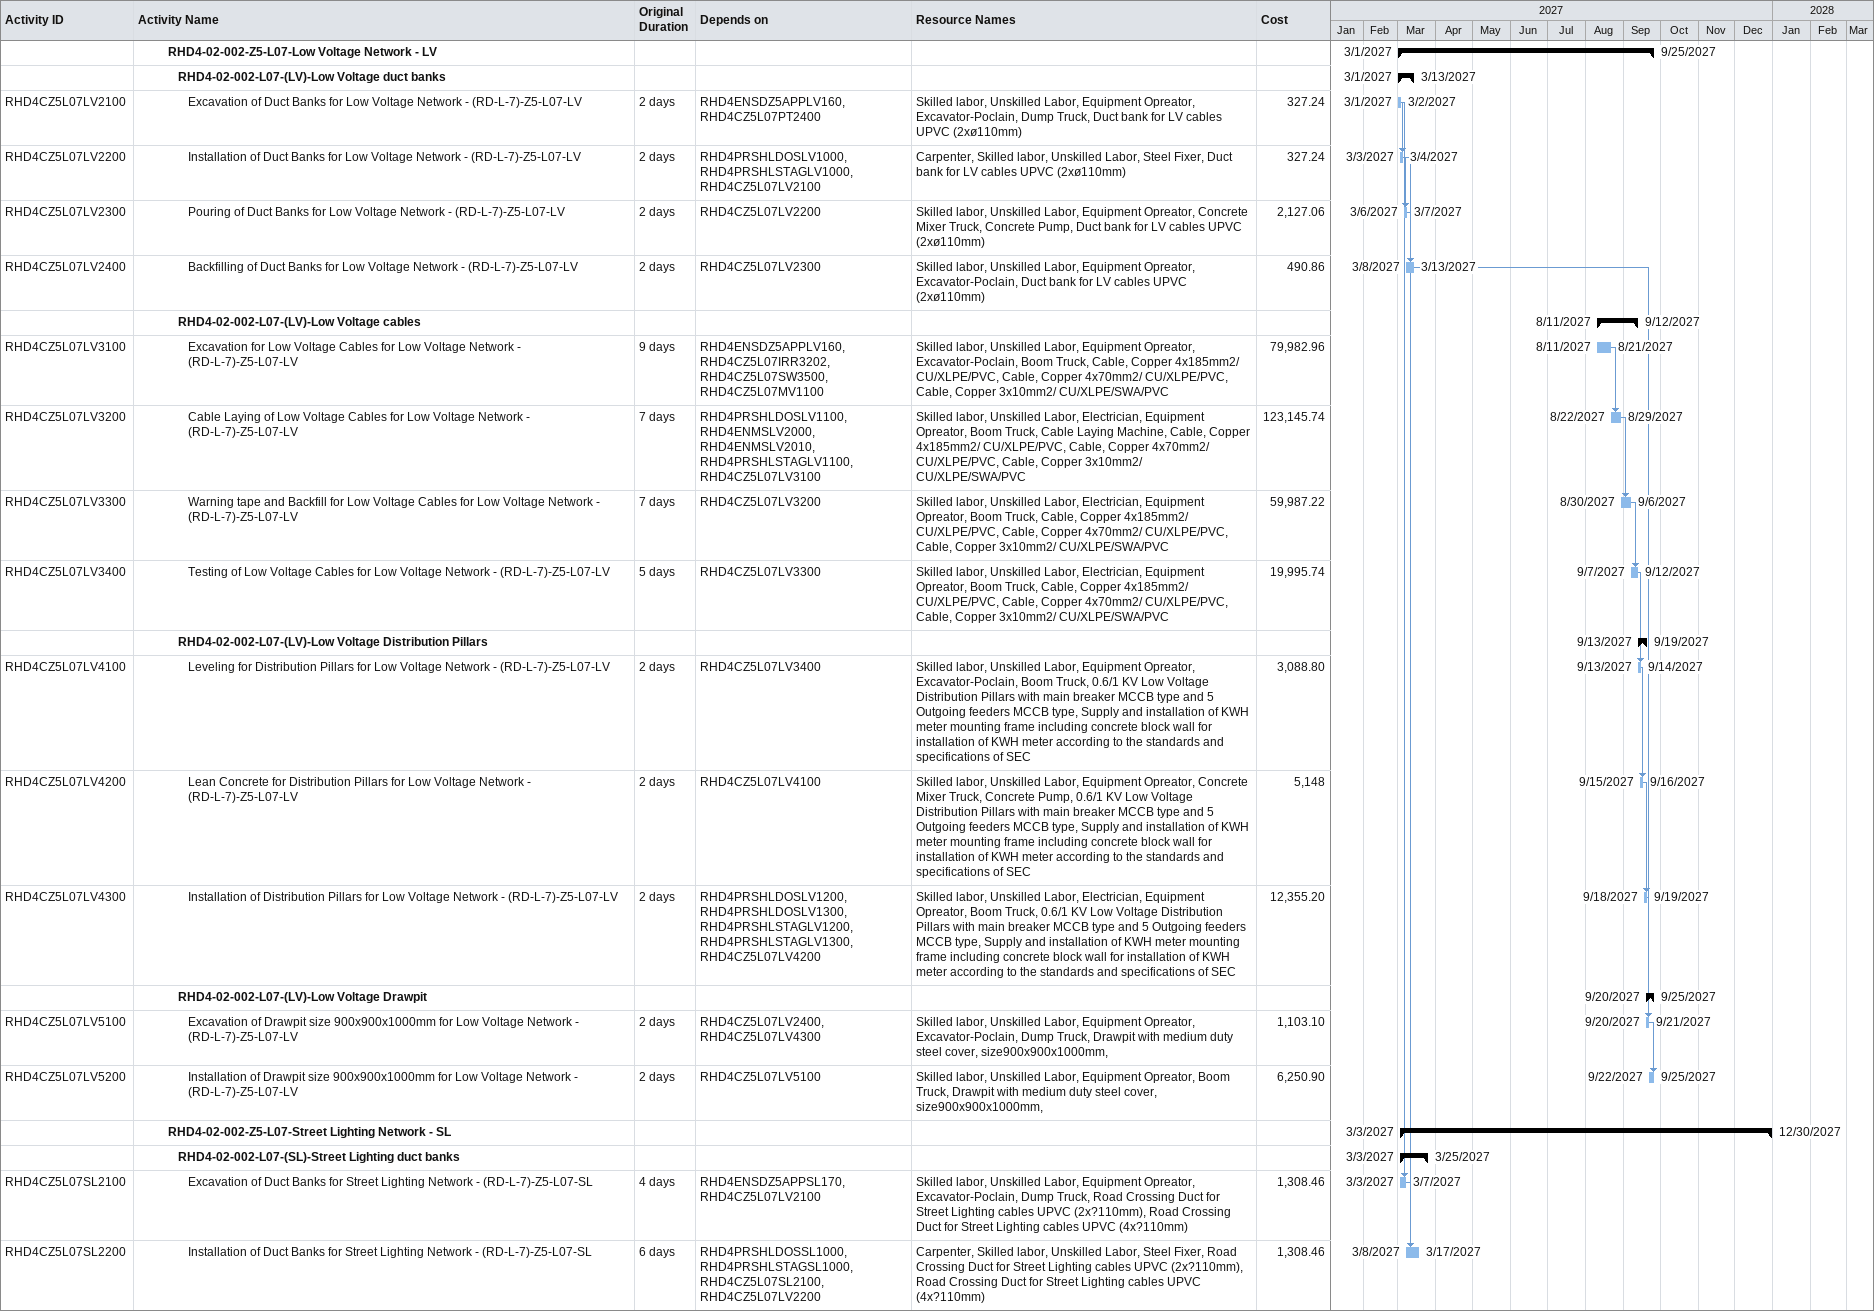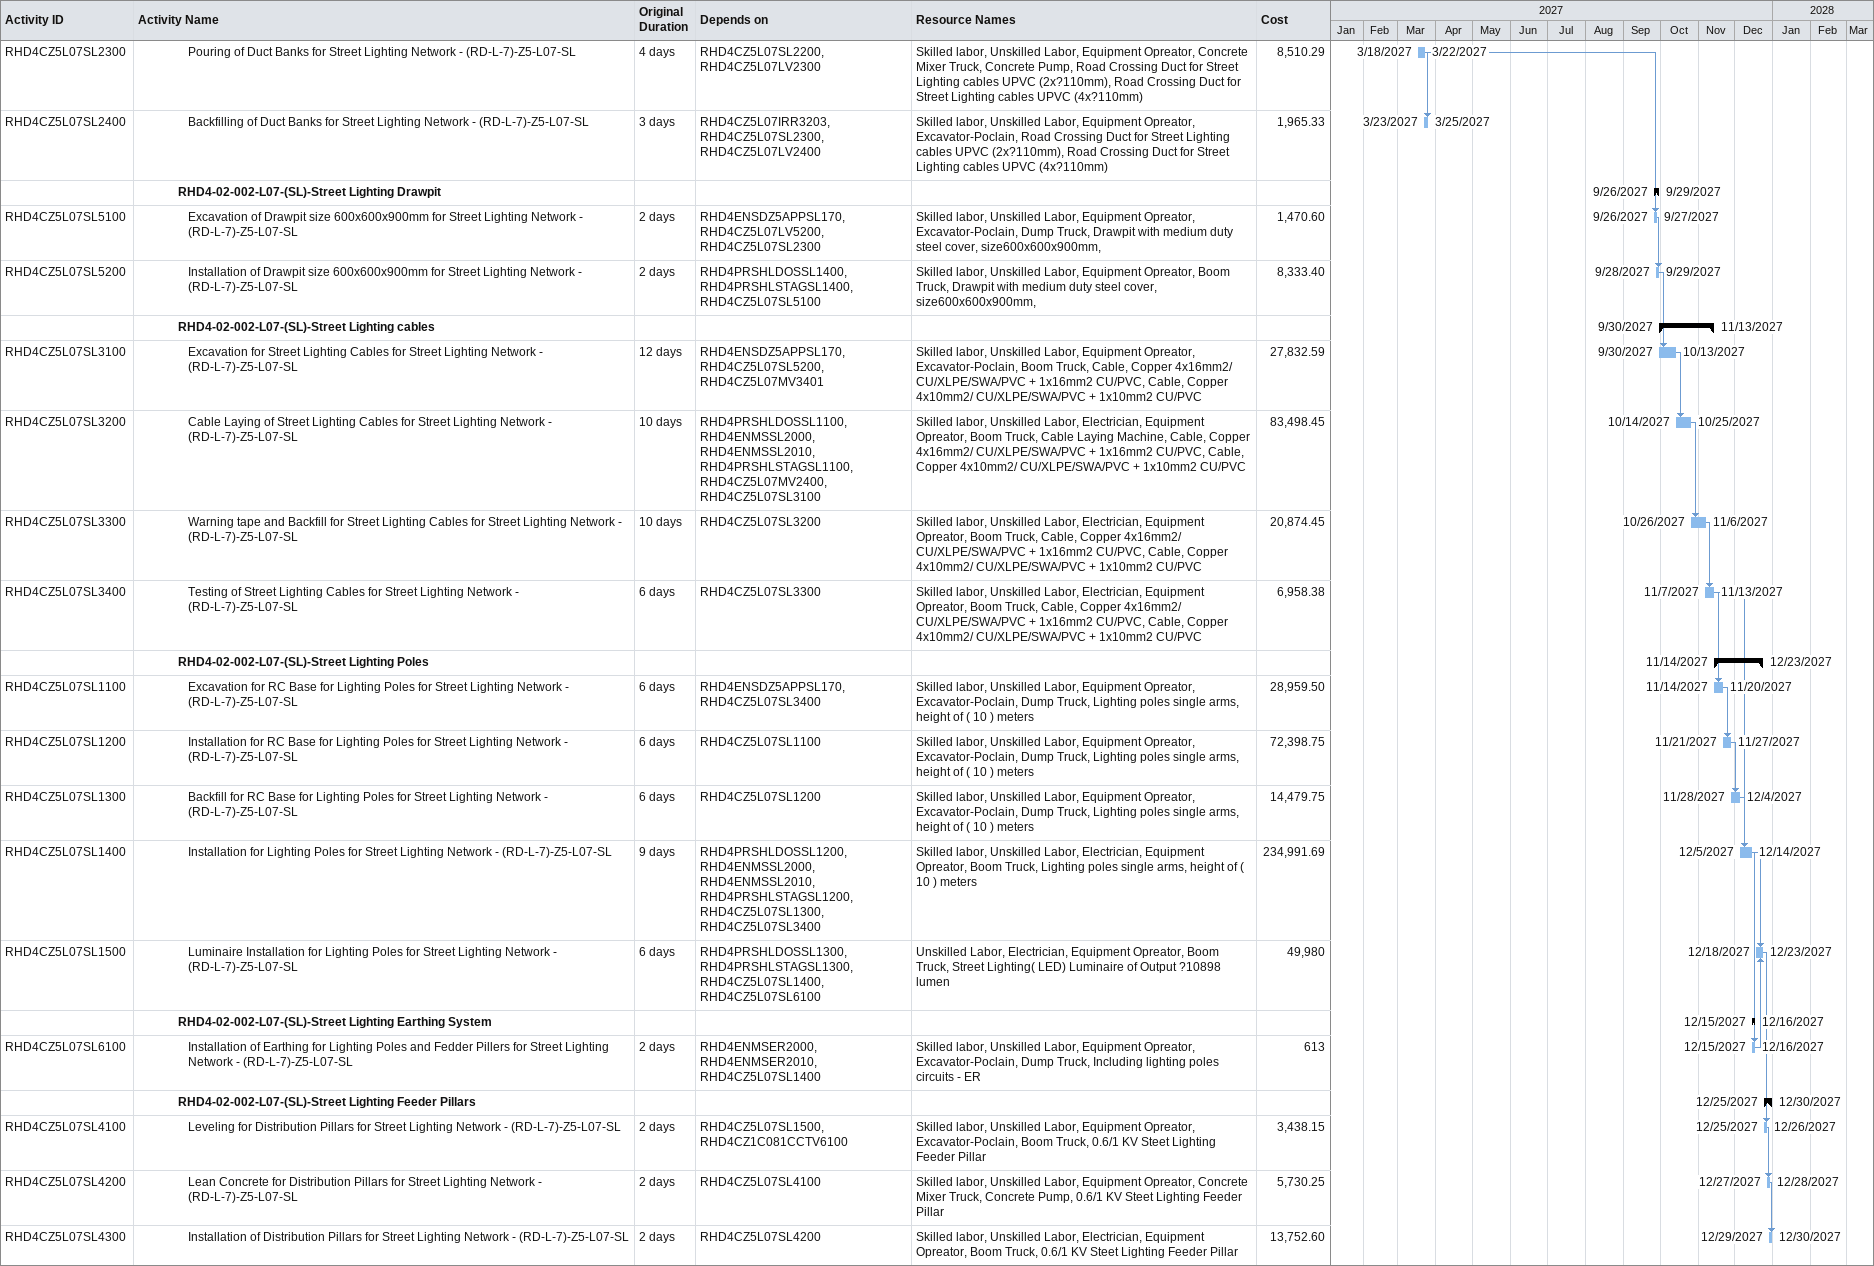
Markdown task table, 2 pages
| ID | Level | Task | Original duration | Start | Finish | Predecessors | Resources | Cost |
|---|---|---|---|---|---|---|---|---|
|  | 4 | **RHD4-02-002-Z5-L07-Low Voltage Network - LV** |  | 2027-03-01 | 2027-09-25 |  |  |  |
|  | 5 | **RHD4-02-002-L07-(LV)-Low Voltage duct banks** |  | 2027-03-01 | 2027-03-13 |  |  |  |
| RHD4CZ5L07LV2100 | 6 | Excavation of Duct Banks for Low Voltage Network - (RD-L-7)-Z5-L07-LV | 2d | 2027-03-01 | 2027-03-02 | RHD4ENSDZ5APPLV160, RHD4CZ5L07PT2400 | Skilled labor, Unskilled Labor, Equipment Opreator, Excavator-Poclain, Dump Truck, Duct bank for LV cables UPVC (2xø110mm) | 327.24 |
| RHD4CZ5L07LV2200 | 6 | Installation of Duct Banks for Low Voltage Network - (RD-L-7)-Z5-L07-LV | 2d | 2027-03-03 | 2027-03-04 | RHD4PRSHLDOSLV1000, RHD4PRSHLSTAGLV1000, RHD4CZ5L07LV2100 | Carpenter, Skilled labor, Unskilled Labor, Steel Fixer, Duct bank for LV cables UPVC (2xø110mm) | 327.24 |
| RHD4CZ5L07LV2300 | 6 | Pouring of Duct Banks for Low Voltage Network - (RD-L-7)-Z5-L07-LV | 2d | 2027-03-06 | 2027-03-07 | RHD4CZ5L07LV2200 | Skilled labor, Unskilled Labor, Equipment Opreator, Concrete Mixer Truck, Concrete Pump, Duct bank for LV cables UPVC (2xø110mm) | 2127.06 |
| RHD4CZ5L07LV2400 | 6 | Backfilling of Duct Banks for Low Voltage Network - (RD-L-7)-Z5-L07-LV | 2d | 2027-03-08 | 2027-03-13 | RHD4CZ5L07LV2300 | Skilled labor, Unskilled Labor, Equipment Opreator, Excavator-Poclain, Duct bank for LV cables UPVC (2xø110mm) | 490.86 |
|  | 5 | **RHD4-02-002-L07-(LV)-Low Voltage cables** |  | 2027-08-11 | 2027-09-12 |  |  |  |
| RHD4CZ5L07LV3100 | 6 | Excavation for Low Voltage Cables for Low Voltage Network - (RD-L-7)-Z5-L07-LV | 9d | 2027-08-11 | 2027-08-21 | RHD4ENSDZ5APPLV160, RHD4CZ5L07IRR3202, RHD4CZ5L07SW3500, RHD4CZ5L07MV1100 | Skilled labor, Unskilled Labor, Equipment Opreator, Excavator-Poclain, Boom Truck, Cable, Copper 4x185mm2/ CU/XLPE/PVC, Cable, Copper 4x70mm2/ CU/XLPE/PVC, Cable, Copper 3x10mm2/ CU/XLPE/SWA/PVC | 79982.96 |
| RHD4CZ5L07LV3200 | 6 | Cable Laying of Low Voltage Cables for Low Voltage Network - (RD-L-7)-Z5-L07-LV | 7d | 2027-08-22 | 2027-08-29 | RHD4PRSHLDOSLV1100, RHD4ENMSLV2000, RHD4ENMSLV2010, RHD4PRSHLSTAGLV1100, RHD4CZ5L07LV3100 | Skilled labor, Unskilled Labor, Electrician, Equipment Opreator, Boom Truck, Cable Laying Machine, Cable, Copper 4x185mm2/ CU/XLPE/PVC, Cable, Copper 4x70mm2/ CU/XLPE/PVC, Cable, Copper 3x10mm2/ CU/XLPE/SWA/PVC | 123145.74 |
| RHD4CZ5L07LV3300 | 6 | Warning tape and Backfill for Low Voltage Cables for Low Voltage Network - (RD-L-7)-Z5-L07-LV | 7d | 2027-08-30 | 2027-09-06 | RHD4CZ5L07LV3200 | Skilled labor, Unskilled Labor, Electrician, Equipment Opreator, Boom Truck, Cable, Copper 4x185mm2/ CU/XLPE/PVC, Cable, Copper 4x70mm2/ CU/XLPE/PVC, Cable, Copper 3x10mm2/ CU/XLPE/SWA/PVC | 59987.22 |
| RHD4CZ5L07LV3400 | 6 | Testing of Low Voltage Cables for Low Voltage Network - (RD-L-7)-Z5-L07-LV | 5d | 2027-09-07 | 2027-09-12 | RHD4CZ5L07LV3300 | Skilled labor, Unskilled Labor, Electrician, Equipment Opreator, Boom Truck, Cable, Copper 4x185mm2/ CU/XLPE/PVC, Cable, Copper 4x70mm2/ CU/XLPE/PVC, Cable, Copper 3x10mm2/ CU/XLPE/SWA/PVC | 19995.74 |
|  | 5 | **RHD4-02-002-L07-(LV)-Low Voltage Distribution Pillars** |  | 2027-09-13 | 2027-09-19 |  |  |  |
| RHD4CZ5L07LV4100 | 6 | Leveling for Distribution Pillars for Low Voltage Network - (RD-L-7)-Z5-L07-LV | 2d | 2027-09-13 | 2027-09-14 | RHD4CZ5L07LV3400 | Skilled labor, Unskilled Labor, Equipment Opreator, Excavator-Poclain, Boom Truck, 0.6/1 KV Low Voltage Distribution Pillars with main breaker MCCB type and 5 Outgoing feeders MCCB type, Supply and installation of KWH meter mounting frame including concrete block wall for installation of KWH meter according to the standards and specifications of SEC | 3088.80 |
| RHD4CZ5L07LV4200 | 6 | Lean Concrete for Distribution Pillars for Low Voltage Network - (RD-L-7)-Z5-L07-LV | 2d | 2027-09-15 | 2027-09-16 | RHD4CZ5L07LV4100 | Skilled labor, Unskilled Labor, Equipment Opreator, Concrete Mixer Truck, Concrete Pump, 0.6/1 KV Low Voltage Distribution Pillars with main breaker MCCB type and 5 Outgoing feeders MCCB type, Supply and installation of KWH meter mounting frame including concrete block wall for installation of KWH meter according to the standards and specifications of SEC | 5148 |
| RHD4CZ5L07LV4300 | 6 | Installation of Distribution Pillars for Low Voltage Network - (RD-L-7)-Z5-L07-LV | 2d | 2027-09-18 | 2027-09-19 | RHD4PRSHLDOSLV1200, RHD4PRSHLDOSLV1300, RHD4PRSHLSTAGLV1200, RHD4PRSHLSTAGLV1300, RHD4CZ5L07LV4200 | Skilled labor, Unskilled Labor, Electrician, Equipment Opreator, Boom Truck, 0.6/1 KV Low Voltage Distribution Pillars with main breaker MCCB type and 5 Outgoing feeders MCCB type, Supply and installation of KWH meter mounting frame including concrete block wall for installation of KWH meter according to the standards and specifications of SEC | 12355.20 |
|  | 5 | **RHD4-02-002-L07-(LV)-Low Voltage Drawpit** |  | 2027-09-20 | 2027-09-25 |  |  |  |
| RHD4CZ5L07LV5100 | 6 | Excavation of Drawpit size 900x900x1000mm for Low Voltage Network - (RD-L-7)-Z5-L07-LV | 2d | 2027-09-20 | 2027-09-21 | RHD4CZ5L07LV2400, RHD4CZ5L07LV4300 | Skilled labor, Unskilled Labor, Equipment Opreator, Excavator-Poclain, Dump Truck, Drawpit with medium duty steel cover, size900x900x1000mm, | 1103.10 |
| RHD4CZ5L07LV5200 | 6 | Installation of Drawpit size 900x900x1000mm for Low Voltage Network - (RD-L-7)-Z5-L07-LV | 2d | 2027-09-22 | 2027-09-25 | RHD4CZ5L07LV5100 | Skilled labor, Unskilled Labor, Equipment Opreator, Boom Truck, Drawpit with medium duty steel cover, size900x900x1000mm, | 6250.90 |
|  | 4 | **RHD4-02-002-Z5-L07-Street Lighting Network - SL** |  | 2027-03-03 | 2027-12-30 |  |  |  |
|  | 5 | **RHD4-02-002-L07-(SL)-Street Lighting duct banks** |  | 2027-03-03 | 2027-03-25 |  |  |  |
| RHD4CZ5L07SL2100 | 6 | Excavation of Duct Banks for Street Lighting Network - (RD-L-7)-Z5-L07-SL | 4d | 2027-03-03 | 2027-03-07 | RHD4ENSDZ5APPSL170, RHD4CZ5L07LV2100 | Skilled labor, Unskilled Labor, Equipment Opreator, Excavator-Poclain, Dump Truck, Road Crossing Duct for Street Lighting cables UPVC (2x?110mm), Road Crossing Duct for Street Lighting cables UPVC (4x?110mm) | 1308.46 |
| RHD4CZ5L07SL2200 | 6 | Installation of Duct Banks for Street Lighting Network - (RD-L-7)-Z5-L07-SL | 6d | 2027-03-08 | 2027-03-17 | RHD4PRSHLDOSSL1000, RHD4PRSHLSTAGSL1000, RHD4CZ5L07SL2100, RHD4CZ5L07LV2200 | Carpenter, Skilled labor, Unskilled Labor, Steel Fixer, Road Crossing Duct for Street Lighting cables UPVC (2x?110mm), Road Crossing Duct for Street Lighting cables UPVC (4x?110mm) | 1308.46 |
| RHD4CZ5L07SL2300 | 6 | Pouring of Duct Banks for Street Lighting Network - (RD-L-7)-Z5-L07-SL | 4d | 2027-03-18 | 2027-03-22 | RHD4CZ5L07SL2200, RHD4CZ5L07LV2300 | Skilled labor, Unskilled Labor, Equipment Opreator, Concrete Mixer Truck, Concrete Pump, Road Crossing Duct for Street Lighting cables UPVC (2x?110mm), Road Crossing Duct for Street Lighting cables UPVC (4x?110mm) | 8510.29 |
| RHD4CZ5L07SL2400 | 6 | Backfilling of Duct Banks for Street Lighting Network - (RD-L-7)-Z5-L07-SL | 3d | 2027-03-23 | 2027-03-25 | RHD4CZ5L07IRR3203, RHD4CZ5L07SL2300, RHD4CZ5L07LV2400 | Skilled labor, Unskilled Labor, Equipment Opreator, Excavator-Poclain, Road Crossing Duct for Street Lighting cables UPVC (2x?110mm), Road Crossing Duct for Street Lighting cables UPVC (4x?110mm) | 1965.33 |
|  | 5 | **RHD4-02-002-L07-(SL)-Street Lighting Drawpit** |  | 2027-09-26 | 2027-09-29 |  |  |  |
| RHD4CZ5L07SL5100 | 6 | Excavation of Drawpit size 600x600x900mm for Street Lighting Network - (RD-L-7)-Z5-L07-SL | 2d | 2027-09-26 | 2027-09-27 | RHD4ENSDZ5APPSL170, RHD4CZ5L07LV5200, RHD4CZ5L07SL2300 | Skilled labor, Unskilled Labor, Equipment Opreator, Excavator-Poclain, Dump Truck, Drawpit with medium duty steel cover, size600x600x900mm, | 1470.60 |
| RHD4CZ5L07SL5200 | 6 | Installation of Drawpit size 600x600x900mm for Street Lighting Network - (RD-L-7)-Z5-L07-SL | 2d | 2027-09-28 | 2027-09-29 | RHD4PRSHLDOSSL1400, RHD4PRSHLSTAGSL1400, RHD4CZ5L07SL5100 | Skilled labor, Unskilled Labor, Equipment Opreator, Boom Truck, Drawpit with medium duty steel cover, size600x600x900mm, | 8333.40 |
|  | 5 | **RHD4-02-002-L07-(SL)-Street Lighting cables** |  | 2027-09-30 | 2027-11-13 |  |  |  |
| RHD4CZ5L07SL3100 | 6 | Excavation for Street Lighting Cables for Street Lighting Network - (RD-L-7)-Z5-L07-SL | 12d | 2027-09-30 | 2027-10-13 | RHD4ENSDZ5APPSL170, RHD4CZ5L07SL5200, RHD4CZ5L07MV3401 | Skilled labor, Unskilled Labor, Equipment Opreator, Excavator-Poclain, Boom Truck, Cable, Copper 4x16mm2/ CU/XLPE/SWA/PVC + 1x16mm2 CU/PVC, Cable, Copper 4x10mm2/ CU/XLPE/SWA/PVC + 1x10mm2 CU/PVC | 27832.59 |
| RHD4CZ5L07SL3200 | 6 | Cable Laying of Street Lighting Cables for Street Lighting Network - (RD-L-7)-Z5-L07-SL | 10d | 2027-10-14 | 2027-10-25 | RHD4PRSHLDOSSL1100, RHD4ENMSSL2000, RHD4ENMSSL2010, RHD4PRSHLSTAGSL1100, RHD4CZ5L07MV2400, RHD4CZ5L07SL3100 | Skilled labor, Unskilled Labor, Electrician, Equipment Opreator, Boom Truck, Cable Laying Machine, Cable, Copper 4x16mm2/ CU/XLPE/SWA/PVC + 1x16mm2 CU/PVC, Cable, Copper 4x10mm2/ CU/XLPE/SWA/PVC + 1x10mm2 CU/PVC | 83498.45 |
| RHD4CZ5L07SL3300 | 6 | Warning tape and Backfill for Street Lighting Cables for Street Lighting Network - (RD-L-7)-Z5-L07-SL | 10d | 2027-10-26 | 2027-11-06 | RHD4CZ5L07SL3200 | Skilled labor, Unskilled Labor, Electrician, Equipment Opreator, Boom Truck, Cable, Copper 4x16mm2/ CU/XLPE/SWA/PVC + 1x16mm2 CU/PVC, Cable, Copper 4x10mm2/ CU/XLPE/SWA/PVC + 1x10mm2 CU/PVC | 20874.45 |
| RHD4CZ5L07SL3400 | 6 | Testing of Street Lighting Cables for Street Lighting Network - (RD-L-7)-Z5-L07-SL | 6d | 2027-11-07 | 2027-11-13 | RHD4CZ5L07SL3300 | Skilled labor, Unskilled Labor, Electrician, Equipment Opreator, Boom Truck, Cable, Copper 4x16mm2/ CU/XLPE/SWA/PVC + 1x16mm2 CU/PVC, Cable, Copper 4x10mm2/ CU/XLPE/SWA/PVC + 1x10mm2 CU/PVC | 6958.38 |
|  | 5 | **RHD4-02-002-L07-(SL)-Street Lighting Poles** |  | 2027-11-14 | 2027-12-23 |  |  |  |
| RHD4CZ5L07SL1100 | 6 | Excavation for RC Base for Lighting Poles for Street Lighting Network - (RD-L-7)-Z5-L07-SL | 6d | 2027-11-14 | 2027-11-20 | RHD4ENSDZ5APPSL170, RHD4CZ5L07SL3400 | Skilled labor, Unskilled Labor, Equipment Opreator, Excavator-Poclain, Dump Truck, Lighting poles single arms, height of ( 10 ) meters | 28959.50 |
| RHD4CZ5L07SL1200 | 6 | Installation for RC Base for Lighting Poles for Street Lighting Network - (RD-L-7)-Z5-L07-SL | 6d | 2027-11-21 | 2027-11-27 | RHD4CZ5L07SL1100 | Skilled labor, Unskilled Labor, Equipment Opreator, Excavator-Poclain, Dump Truck, Lighting poles single arms, height of ( 10 ) meters | 72398.75 |
| RHD4CZ5L07SL1300 | 6 | Backfill for RC Base for Lighting Poles for Street Lighting Network - (RD-L-7)-Z5-L07-SL | 6d | 2027-11-28 | 2027-12-04 | RHD4CZ5L07SL1200 | Skilled labor, Unskilled Labor, Equipment Opreator, Excavator-Poclain, Dump Truck, Lighting poles single arms, height of ( 10 ) meters | 14479.75 |
| RHD4CZ5L07SL1400 | 6 | Installation for Lighting Poles for Street Lighting Network - (RD-L-7)-Z5-L07-SL | 9d | 2027-12-05 | 2027-12-14 | RHD4PRSHLDOSSL1200, RHD4ENMSSL2000, RHD4ENMSSL2010, RHD4PRSHLSTAGSL1200, RHD4CZ5L07SL1300, RHD4CZ5L07SL3400 | Skilled labor, Unskilled Labor, Electrician, Equipment Opreator, Boom Truck, Lighting poles single arms, height of ( 10 ) meters | 234991.69 |
| RHD4CZ5L07SL1500 | 6 | Luminaire Installation for Lighting Poles for Street Lighting Network - (RD-L-7)-Z5-L07-SL | 6d | 2027-12-18 | 2027-12-23 | RHD4PRSHLDOSSL1300, RHD4PRSHLSTAGSL1300, RHD4CZ5L07SL1400, RHD4CZ5L07SL6100 | Unskilled Labor, Electrician, Equipment Opreator, Boom Truck, Street Lighting( LED) Luminaire of Output ?10898 lumen | 49980 |
|  | 5 | **RHD4-02-002-L07-(SL)-Street Lighting Earthing System** |  | 2027-12-15 | 2027-12-16 |  |  |  |
| RHD4CZ5L07SL6100 | 6 | Installation of Earthing for Lighting Poles and Fedder Pillers for Street Lighting Network - (RD-L-7)-Z5-L07-SL | 2d | 2027-12-15 | 2027-12-16 | RHD4ENMSER2000, RHD4ENMSER2010, RHD4CZ5L07SL1400 | Skilled labor, Unskilled Labor, Equipment Opreator, Excavator-Poclain, Dump Truck, Including lighting poles circuits - ER | 613 |
|  | 5 | **RHD4-02-002-L07-(SL)-Street Lighting Feeder Pillars** |  | 2027-12-25 | 2027-12-30 |  |  |  |
| RHD4CZ5L07SL4100 | 6 | Leveling for Distribution Pillars for Street Lighting Network - (RD-L-7)-Z5-L07-SL | 2d | 2027-12-25 | 2027-12-26 | RHD4CZ5L07SL1500, RHD4CZ1C081CCTV6100 | Skilled labor, Unskilled Labor, Equipment Opreator, Excavator-Poclain, Boom Truck, 0.6/1 KV Steet Lighting Feeder Pillar | 3438.15 |
| RHD4CZ5L07SL4200 | 6 | Lean Concrete for Distribution Pillars for Street Lighting Network - (RD-L-7)-Z5-L07-SL | 2d | 2027-12-27 | 2027-12-28 | RHD4CZ5L07SL4100 | Skilled labor, Unskilled Labor, Equipment Opreator, Concrete Mixer Truck, Concrete Pump, 0.6/1 KV Steet Lighting Feeder Pillar | 5730.25 |
| RHD4CZ5L07SL4300 | 6 | Installation of Distribution Pillars for Street Lighting Network - (RD-L-7)-Z5-L07-SL | 2d | 2027-12-29 | 2027-12-30 | RHD4CZ5L07SL4200 | Skilled labor, Unskilled Labor, Electrician, Equipment Opreator, Boom Truck, 0.6/1 KV Steet Lighting Feeder Pillar | 13752.60 |
